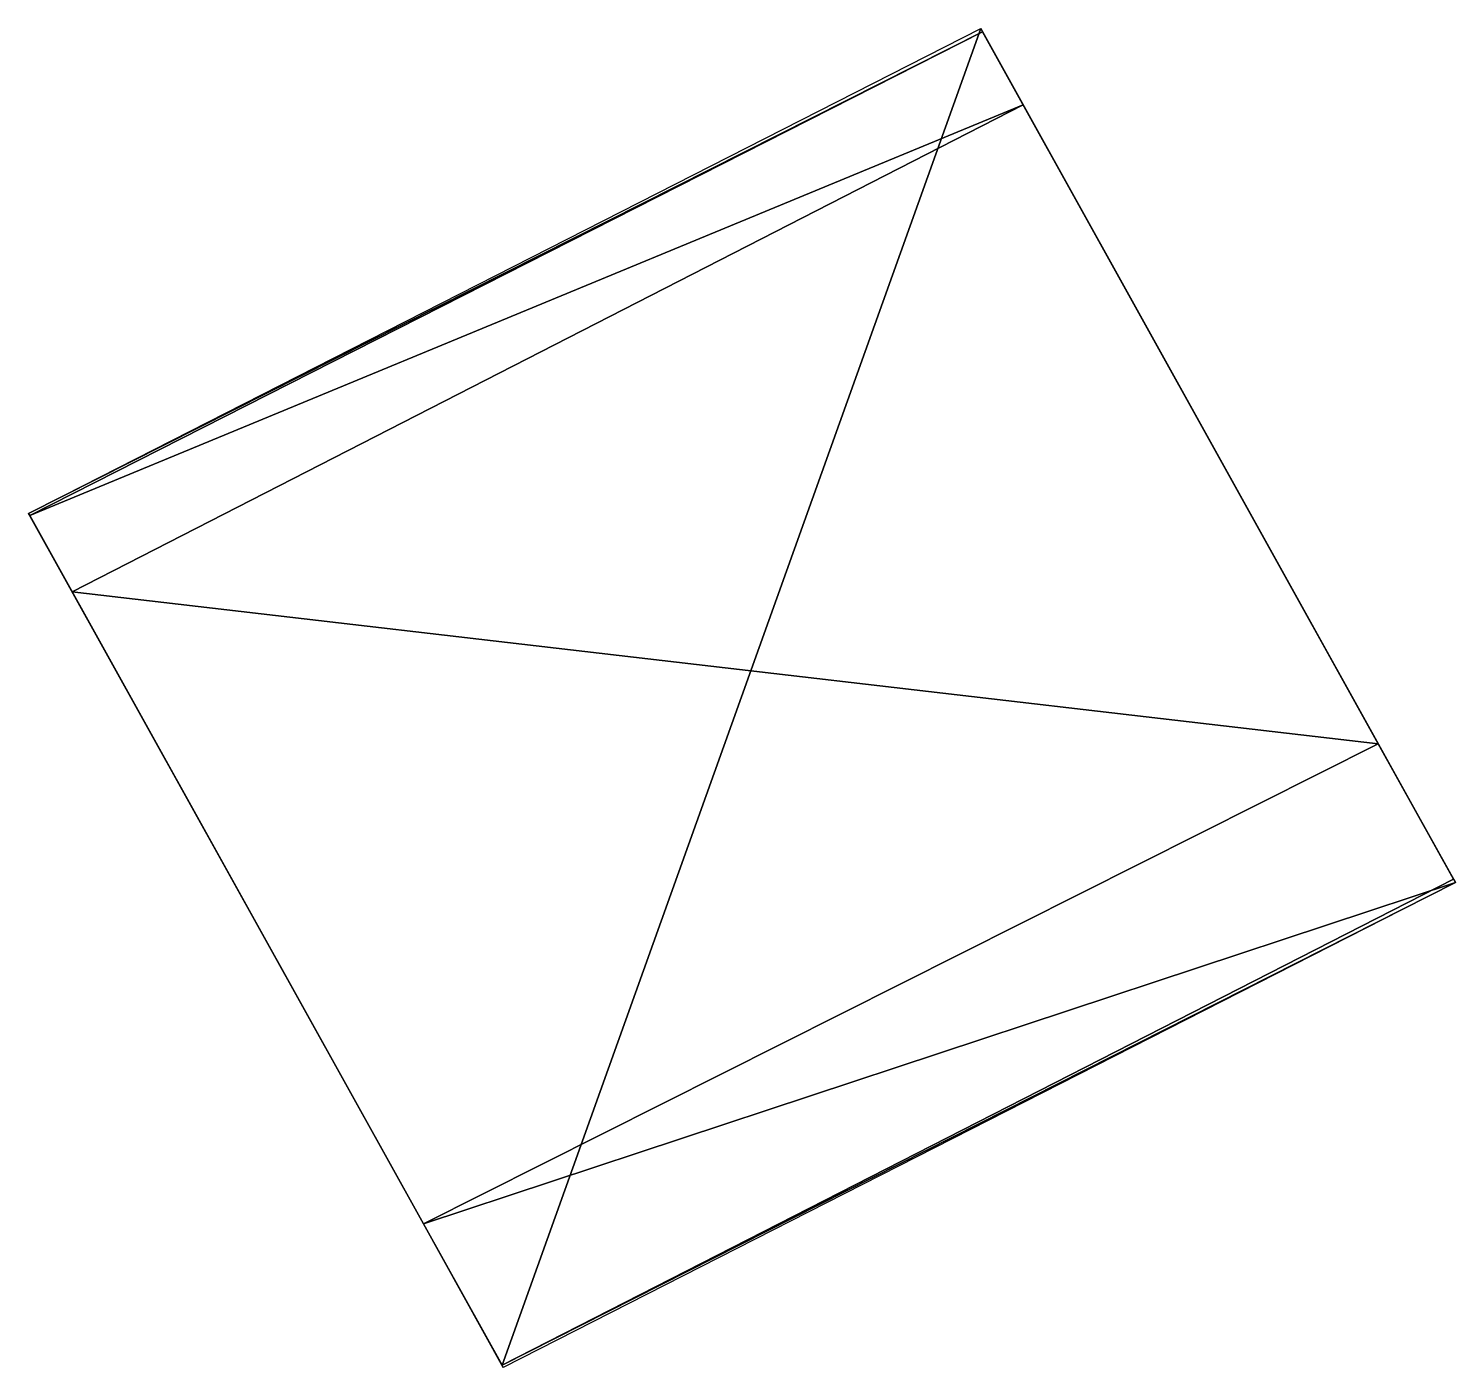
# Model space of a CAD drawing. Extents: x 73698.6 to 73772.1, y 57474.1 to 57543.1.
import ezdxf

# ---------------------------------------------------------------- set-up
doc = ezdxf.new("R2010")
doc.units = 0

msp = doc.modelspace()

# ---------------------------------------------------------------- linework, layer by layer
at = {"layer": 'C__USERS_JEAN_DESKTOP_VULCANMEM_CANDELAR', "color": 5, "linetype": 'CONTINUOUS'}
for points in [[(73698.643, 57518.109, 376.217), (73747.691, 57543.077, 376.217), (73723.034, 57474.243, 376.217), (73698.643, 57518.109, 376.217)], [(73698.643, 57518.109, 376.217), (73747.691, 57543.077, 376.217), (73747.788, 57542.901, 358.436), (73698.643, 57518.109, 376.217)], [(73698.643, 57518.109, 376.217), (73747.788, 57542.901, 358.436), (73698.709, 57517.992, 358.503), (73698.643, 57518.109, 376.217)], [(73698.709, 57517.992, 358.503), (73747.788, 57542.901, 358.436), (73749.875, 57539.148, 350.384), (73698.709, 57517.992, 358.503)], [(73723.034, 57474.243, 376.217), (73747.691, 57543.077, 376.217), (73772.048, 57499.27, 376.217), (73723.034, 57474.243, 376.217)], [(73747.691, 57543.077, 376.217), (73747.788, 57542.901, 358.436), (73768.168, 57506.249, 350.384), (73747.691, 57543.077, 376.217)], [(73747.691, 57543.077, 376.217), (73772.048, 57499.27, 376.217), (73768.168, 57506.249, 350.384), (73747.691, 57543.077, 376.217)], [(73747.788, 57542.901, 358.436), (73749.875, 57539.148, 350.384), (73768.168, 57506.249, 350.384), (73747.788, 57542.901, 358.436)], [(73698.709, 57517.992, 358.503), (73749.875, 57539.148, 350.384), (73700.893, 57514.063, 350.183), (73698.709, 57517.992, 358.503)], [(73700.893, 57514.063, 350.183), (73749.875, 57539.148, 350.384), (73768.168, 57506.249, 350.384), (73700.893, 57514.063, 350.183)], [(73698.643, 57518.109, 376.217), (73698.709, 57517.992, 358.503), (73718.99, 57481.515, 350.25), (73698.643, 57518.109, 376.217)], [(73698.643, 57518.109, 376.217), (73718.99, 57481.515, 350.25), (73723.034, 57474.243, 376.217), (73698.643, 57518.109, 376.217)], [(73698.709, 57517.992, 358.503), (73700.893, 57514.063, 350.183), (73718.99, 57481.515, 350.25), (73698.709, 57517.992, 358.503)], [(73700.893, 57514.063, 350.183), (73768.168, 57506.249, 350.384), (73718.99, 57481.515, 350.25), (73700.893, 57514.063, 350.183)], [(73718.99, 57481.515, 350.25), (73768.168, 57506.249, 350.384), (73772.146, 57499.094, 359.644), (73718.99, 57481.515, 350.25)], [(73768.168, 57506.249, 350.384), (73772.048, 57499.27, 376.217), (73772.146, 57499.094, 359.644), (73768.168, 57506.249, 350.384)], [(73723.034, 57474.243, 376.217), (73772.048, 57499.27, 376.217), (73772.146, 57499.094, 359.644), (73723.034, 57474.243, 376.217)], [(73718.99, 57481.515, 350.25), (73772.146, 57499.094, 359.644), (73723.099, 57474.126, 359.644), (73718.99, 57481.515, 350.25)], [(73723.034, 57474.243, 376.217), (73772.146, 57499.094, 359.644), (73723.099, 57474.126, 359.644), (73723.034, 57474.243, 376.217)], [(73718.99, 57481.515, 350.25), (73723.099, 57474.126, 359.644), (73723.034, 57474.243, 376.217), (73718.99, 57481.515, 350.25)]]:
    msp.add_3dface(points, dxfattribs=at)

doc.saveas('drawing.dxf')
